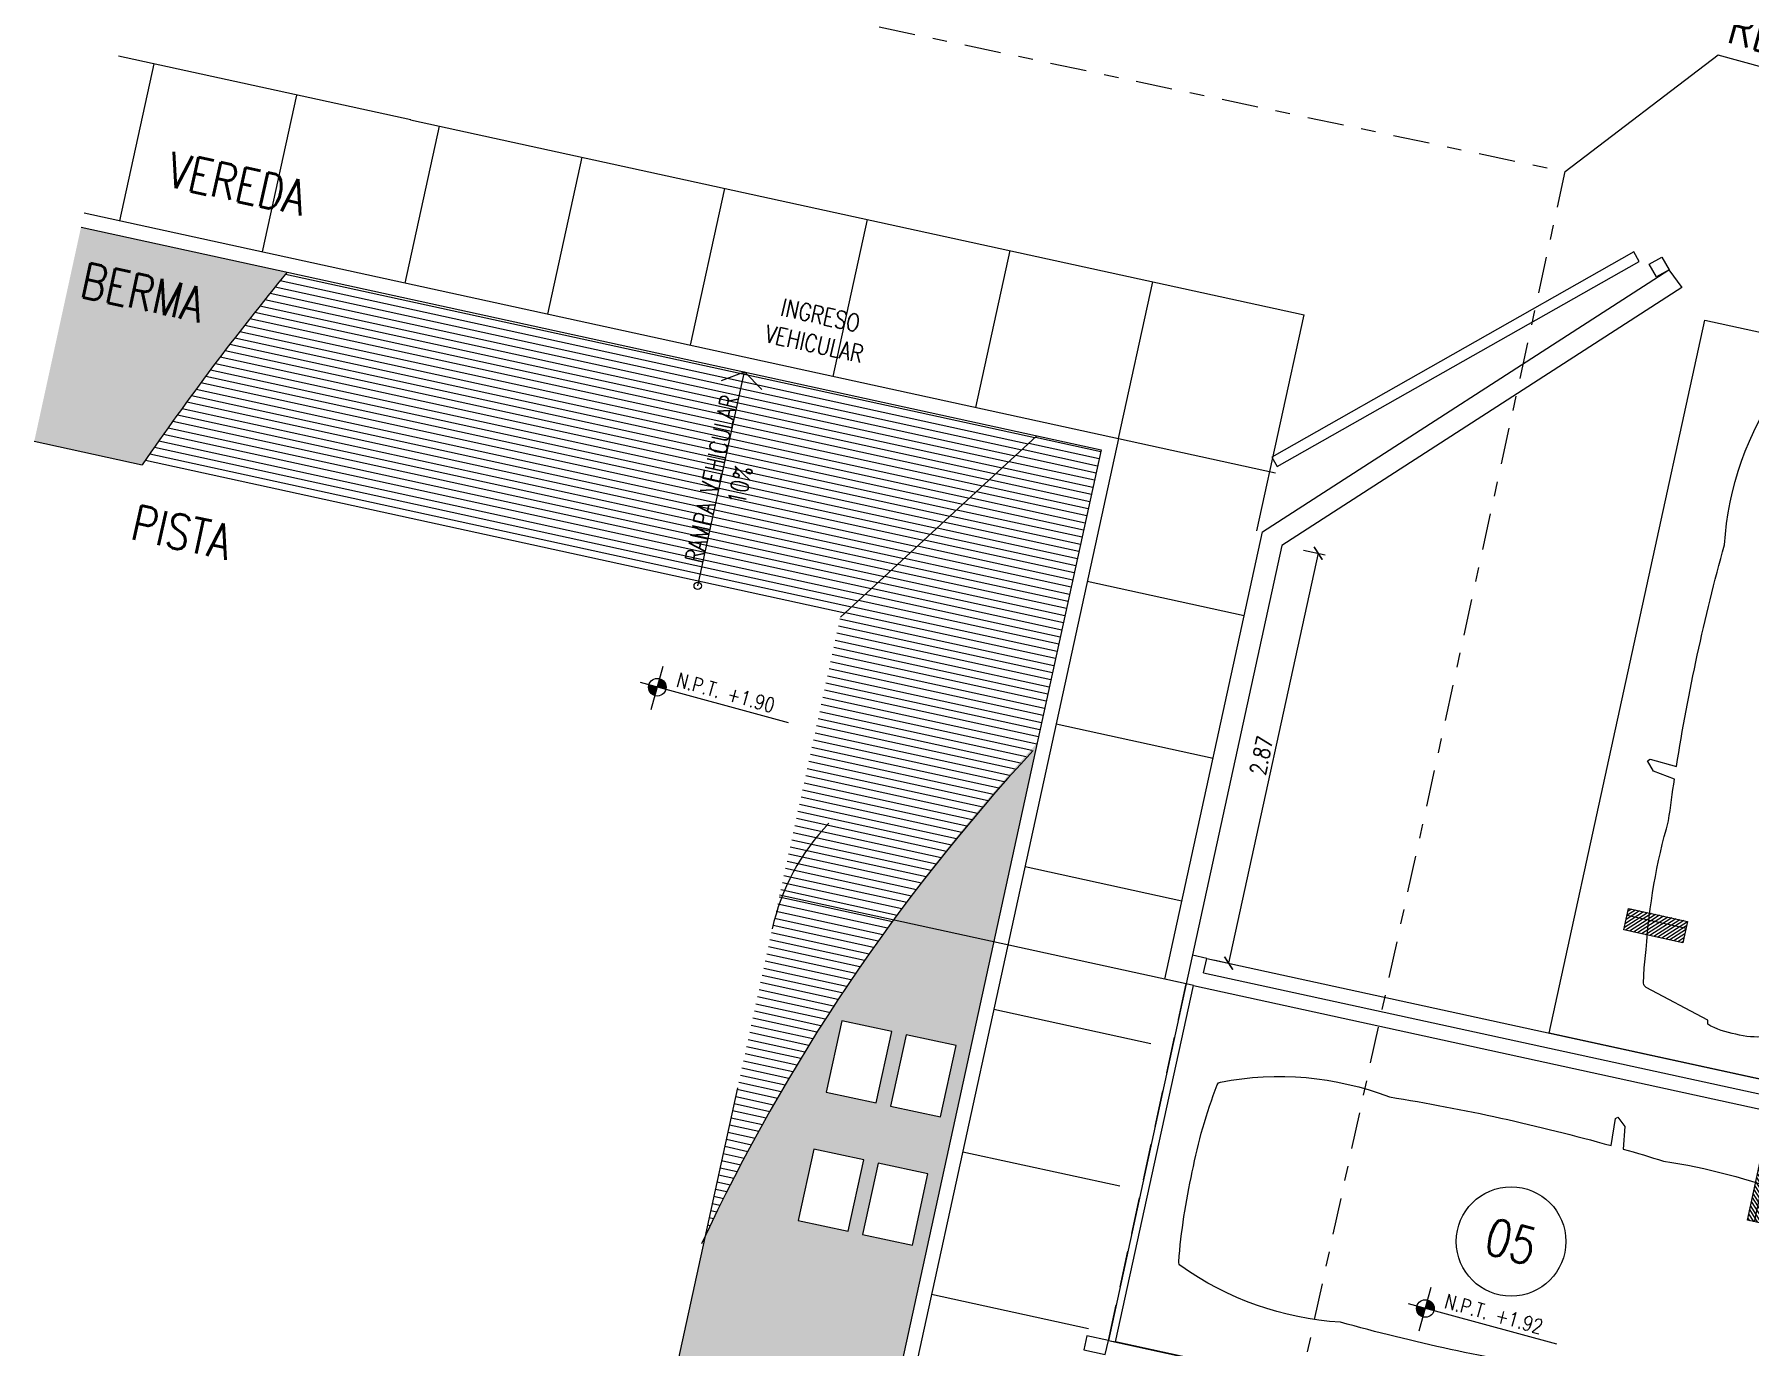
# Model space of a CAD drawing. Header units: millimetres. Extents: x 2471 to 2909, y 1327 to 1568.
# Drawn here: x 2573.81 to 2585.56, y 1368.39 to 1377.38 of the extents above; entities that cross this region are included whole.
import ezdxf
from ezdxf.enums import TextEntityAlignment as Align

# ---------------------------------------------------------------- set-up
doc = ezdxf.new("R2010")
doc.units = ezdxf.units.MM
for name, pattern in [('CONTINUO', [0]), ('HIDDEN', [0.375, 0.25, -0.125]), ('TRAZO_Y_PUNTO2', [0.5, 0.25, -0.125, 0, -0.125])]:
    doc.linetypes.add(name, pattern=pattern)
doc.layers.get('0').update_dxf_attribs({"color": 251, "lineweight": 9})
doc.layers.get('DEFPOINTS').update_dxf_attribs({"color": 251, "lineweight": 9})
for name, color, linetype, lineweight in [('0_MURO DE CERRAMIENTO PROVISIONAL', 251, 'Continuous', 13), ('A-JARDIN', 251, 'Continuous', 13), ('A-MURO BAJO', 251, 'Continuous', 13), ('A-PROYECCIONES', 251, 'HIDDEN', 13), ('A-PUERTAS', 251, 'Continuous', 13), ('A_50_TextoAmbiente', 251, 'Continuous', 13), ('A_50_TextoIndicaciones', 251, 'Continuous', 13), ('AUTOS', 251, 'Continuous', 13), ('DLP_ETAPAS', 251, 'Continuous', 13), ('MUMERACIONESTAC', 251, 'Continuous', 13), ('NIVELES-NPT', 251, 'Continuous', 13), ('PERIMETRO EXISTENTE', 251, 'CONTINUO', 13), ('REJAS', 251, 'Continuous', 13)]:
    doc.layers.add(name, color=color, linetype=linetype, lineweight=lineweight)
doc.styles.add('ROMANS', font='romans.shx', dxfattribs={"width": 0.8})
doc.dimstyles.new('COTA-75-I', dxfattribs={"dimtxt": 0.11, "dimasz": 0.075, "dimexe": 0.05, "dimexo": 0.15, "dimgap": 0.03, "dimtad": 1, "dimzin": 4, "dimdsep": 46, "dimtxsty": 'ROMANS', "dimblk": 'ARCHTICK', "dimcen": 0.09, "dimclrd": 7, "dimclre": 7, "dimclrt": 2, "dimadec": 0, "dimazin": 0, "dimtfac": 1.199999999999999, "dimtix": 1, "dimtmove": 2, "dimatfit": 3, "dimfxl": 0.05, "dimtolj": 1, "dimtzin": 4, "dimarcsym": 0})
pattern_1 = [(135, (197.3379394743751, 7.66561705954798), (-0.014142135623731, -0.014142135623731), [])]

# ---------------------------------------------------------------- blocks, each defined once
blk = doc.blocks.new('VEREDAS-EXTER_01')
at = {"layer": 'A-JARDIN'}
h = blk.add_hatch(dxfattribs=at)
h.set_pattern_fill('AR-SAND', color=256, scale=0.001)
h.set_pattern_definition([(37.49999999999999, (0, 0), (-0.00160003129598405, 0.04894132373293426), [0, -0.038608, 0, -0.04318, 0, -0.04127499999999999]), (7.499999999999991, (0, 0), (0.04495232831380028, 0.07168251005683547), [0, -0.020828, 0, -0.034798, 0, -0.01333500000000001]), (327.4999999999998, (-0.03124199924059212, 0), (0.07909923702414584, 0.000143718467854579), [0, -0.0127, 0, -0.04572, 0, -0.05969000000000001]), (317.4999999999998, (-0.03124199924059212, 0), (0.07635564524722976, 0.02229293232572163), [0, -0.006350000000000002, 0, -0.02997200000000001, 0, -0.03429000000000001])])
edge = h.paths.add_edge_path()
edge.add_line((-7.881383277708665, 18.56535946577787), (-9.323380734618027, 18.49032720622876))
edge.add_line((-9.32338073453866, 18.49032720644027), (-9.245435842456635, 16.99235371085828))
edge.add_line((-9.245435842545703, 16.99235371034592), (-8.48963214890226, 17.03168086813309))
edge.add_arc((9.669463493162766, 10.7173324264586), 19.22560144142477, 155.9077426195376, 160.8262238960002, ccw=False)
h = blk.add_hatch(dxfattribs=at)
h.set_pattern_fill('AR-SAND', color=256, scale=0.001)
h.set_pattern_definition([(37.50000000000001, (1941056.678410227, -7957883.112049119), (-0.001600031295984048, 0.04894132373293424), [0, -0.03860799999999999, 0, -0.04317999999999998, 0, -0.04127499999999999]), (7.499999999999991, (1941056.678410227, -7957883.112049119), (0.04495232831380027, 0.07168251005683544), [0, -0.020828, 0, -0.034798, 0, -0.013335]), (327.4999999999999, (1941056.647168227, -7957883.112049118), (0.0790992370241458, 0.0001437184678545755), [0, -0.0127, 0, -0.04572, 0, -0.05969]), (317.4999999999999, (1941056.647168227, -7957883.112049118), (0.0763556452472297, 0.02229293232572162), [0, -0.006350000000000001, 0, -0.029972, 0, -0.03429])])
edge = h.paths.add_edge_path()
edge.add_arc((10.18156583653763, 10.52344416640699), 13.77435103696153, 152.8596660844153, 169.855394038457)
edge.add_line((-3.377441885415465, 12.94956371560693), (-2.768308678625977, 1.242629378124194))
edge.add_line((-2.768308679107577, 1.242629379034042), (-1.270335049080842, 1.320571687397015))
edge.add_line((-1.27033504890278, 1.320571688003838), (-2.076117562709993, 16.80691010248939))
h.paths.add_polyline_path([(-2.816820955136791, 13.7219945685938), (-2.790840487927198, 13.22267000749707), (-2.441313296789303, 13.24085633270442), (-2.467293763300404, 13.74018089380115)], flags=16)
h.paths.add_polyline_path([(-2.863585795043036, 14.62077877297997), (-2.837605327833444, 14.12145421374589), (-2.48807813692838, 14.13964054081589), (-2.514058602973819, 14.63896510004997)], flags=16)
h.paths.add_polyline_path([(-2.367429248522967, 13.74537696596235), (-2.341448782011867, 13.24605240672827), (-1.99192159017548, 13.26423873379827), (-2.017902057152241, 13.7635632911697)], flags=16)
h.paths.add_polyline_path([(-2.414194088196382, 14.64416117221117), (-2.388213621452451, 14.14483661390841), (-2.038686430314556, 14.16302293818444), (-2.064666897058487, 14.66234749928117)], flags=16)
h.paths.add_polyline_path([(-2.746603330364451, 3.712120986543596), (-2.72062286362052, 3.212796428240836), (-2.371095672249794, 3.230982754379511), (-2.397076138993725, 3.730307311750948)], flags=16)
h.paths.add_polyline_path([(-2.793368169805035, 4.610905193723738), (-2.767387703526765, 4.111580634489655), (-2.41786051238887, 4.129766959697008), (-2.443840978201479, 4.629091519862413)], flags=16)
h.paths.add_polyline_path([(-2.297211623983458, 3.735503385774791), (-2.271231157472357, 3.236178825609386), (-1.921703966101632, 3.254365152679384), (-1.947684432379901, 3.753689712844789)], flags=16)
h.paths.add_polyline_path([(-2.343976463889703, 4.634287592954934), (-2.317995996680111, 4.134963033720851), (-1.968468805542216, 4.153149358928204), (-1.994449272053316, 4.652473918162286)], flags=16)
h.paths.add_polyline_path([(-1.847819917602465, 3.758885784074664), (-1.821839450858533, 3.259561226703227), (-1.472312259254977, 3.277747552841902), (-1.49829272646457, 3.777072112075984)], flags=16)
h.paths.add_polyline_path([(-1.894584757043049, 4.657669992186129), (-1.868604290531948, 4.158345431089401), (-1.519077099161223, 4.176531759090722), (-1.545057566137984, 4.675856318324804)], flags=16)
h.paths.add_polyline_path([(-2.876505663152784, 6.208743780851364), (-2.850525196408853, 5.709419223479927), (-2.500998005736619, 5.727605549618602), (-2.526978471316397, 6.226930106990039)], flags=16)
h.paths.add_polyline_path([(-2.923270502593368, 7.107527988962829), (-2.897290036082268, 6.608203427866101), (-2.547762844711542, 6.626389755867422), (-2.573743310989812, 7.125714313238859)], flags=16)
h.paths.add_polyline_path([(-2.427113957004622, 6.232126181945205), (-2.401133489795029, 5.732801621779799), (-2.051606298657134, 5.750987946987152), (-2.077586765168235, 6.25031250808388)], flags=16)
h.paths.add_polyline_path([(-2.473878796445206, 7.130910386331379), (-2.447898329468444, 6.631585828028619), (-2.09837113879621, 6.649772155098617), (-2.12435160507448, 7.1490967143327)], flags=16)
h.paths.add_polyline_path([(-1.977722250390798, 6.255508580245078), (-1.951741783879697, 5.756184021010995), (-1.60221459204331, 5.774370348080993), (-1.628195059252903, 6.273694907315075)], flags=16)
h.paths.add_polyline_path([(-2.024487090297043, 7.154292788356543), (-1.998506623553112, 6.654968227259815), (-1.648979432182387, 6.673154552467167), (-1.674959899159148, 7.172479113563895)], flags=16)
h.paths.add_polyline_path([(-3.006407995941117, 8.705366577021778), (-2.980427529430017, 8.206042017787695), (-2.63090033759363, 8.224228344857693), (-2.656880804803222, 8.723552903160453)], flags=16)
h.paths.add_polyline_path([(-3.053172835614532, 9.60415078420192), (-3.027192369103432, 9.104826224036515), (-2.677665177732706, 9.123012549243867), (-2.703645644476637, 9.622337110340595)], flags=16)
h.paths.add_polyline_path([(-2.557016290025786, 8.728748976252973), (-2.531035822583362, 8.22942441701889), (-2.181508631445467, 8.247610742226243), (-2.207489097956568, 8.74693530332297)], flags=16)
h.paths.add_polyline_path([(-2.6037811296992, 9.627533182501793), (-2.577800662256777, 9.12820862326771), (-2.228273471584544, 9.146394950337708), (-2.254253937862813, 9.645719507709146)], flags=16)
h.paths.add_polyline_path([(-2.107624583179131, 8.752131375484169), (-2.081644116668031, 8.252806816250086), (-1.732116925064474, 8.270993141457438), (-1.758097391342744, 8.770317700691521)], flags=16)
h.paths.add_polyline_path([(-2.154389422852546, 9.650915581732988), (-2.128408956341445, 9.151591021567583), (-1.778881764737889, 9.169777347706258), (-1.804862230783328, 9.669101908802986)], flags=16)
h.paths.add_polyline_path([(-3.13631032849662, 11.20198937226087), (-3.11032986221835, 10.70266481302679), (-2.760802670614794, 10.72085113823414), (-2.786783137358725, 11.22017569746822)], flags=16)
h.paths.add_polyline_path([(-3.183075168402866, 12.10077357850969), (-3.157094701658934, 11.60144901741296), (-2.807567510521039, 11.61963534448296), (-2.833547977264971, 12.11895990557969)], flags=16)
h.paths.add_polyline_path([(-2.686918621649966, 11.22537177149206), (-2.660938155138865, 10.72604721039534), (-2.311410964699462, 10.74423353839666), (-2.337391430512071, 11.24355809669942)], flags=16)
h.paths.add_polyline_path([(-2.733683461789042, 12.12415597587824), (-2.707702995743603, 11.62483141943812), (-2.358175804372877, 11.64301774464548), (-2.384156270185485, 12.14234230294824)], flags=16)
h.paths.add_polyline_path([(-2.237526915501803, 11.24875416886061), (-2.211546449456364, 10.74942961148918), (-1.862019257852808, 10.76761593762785), (-1.887999724131078, 11.26694049686193)], flags=16)
h.paths.add_polyline_path([(-2.284291755408049, 12.1475383779034), (-2.258311288664117, 11.64821381680667), (-1.908784097526222, 11.66640014387667), (-1.934764563804492, 12.16572470311075)], flags=16)
at = {"layer": 'A-MURO BAJO'}
h = blk.add_hatch(dxfattribs=at)
h.set_pattern_fill('_USER', color=252, scale=0.05000000000000002, angle=2.97861705596444, pattern_type=0)
h.set_pattern_definition([(2.978617055964451, (-3.603071786928922, 17.28594599384815), (-0.002598163064557828, 0.04993244985668108), [])])
edge = h.paths.add_edge_path()
edge.add_line((-3.603071786928922, 17.28594599384815), (-2.63243081408806, 18.83848114259247))
edge.add_line((-2.6324308142066, 18.83848114218563), (-7.881383277533452, 18.56535946591561))
edge.add_arc((10.5904600310605, 10.34690293762833), 20.2176166484019, 156.0148553216402, 160.6923650642211)
edge.add_line((-8.49005519412458, 17.03165885526687), (-3.603071786965348, 17.28594599424336))
h = blk.add_hatch(dxfattribs=at)
h.set_pattern_fill('_USER', color=252, scale=0.05000000000000002, angle=2.97861705596444, pattern_type=0)
h.set_pattern_definition([(2.9786170559644, (1941048.643883471, -7957867.388422469), (-0.002598163064557827, 0.04993244985668107), [])])
edge = h.paths.add_edge_path()
edge.add_arc((10.46405010437593, 10.47478824760765), 14.06157074782231, 162.0628731110593, 169.8528031818079, ccw=False)
edge.add_arc((11.87978130788542, 9.746529782190919), 15.63488444491115, 153.1989121400319, 161.1215596513094, ccw=False)
edge.add_line((-2.075560972327366, 16.79621299821883), (-2.183040558726019, 18.86186374048259))
edge.add_line((-2.18304055929184, 18.86186373978853), (-2.632430814414551, 18.83848114377178))
edge.add_line((-2.6324308142066, 18.83848114218563), (-3.6030717873633, 17.28594599238944))
edge.add_line((-3.603071786928922, 17.28594599384815), (-3.377575029390271, 12.95212261128406))
blk.add_line((-4.601720772916451, 17.23398250993341), (-4.679665664909407, 18.73195600509644))
at = {"color": 2}
blk.add_lwpolyline([(-4.816145408898592, 18.63330944441259), (-4.679665664909407, 18.73195600509644), (-4.533684817375615, 18.6480068732053)], dxfattribs=at)
blk.add_circle((-4.601720772916451, 17.23398250993341), 0.02500000000000001)
at = {"layer": 'A-MURO BAJO', "color": 252}
for p, q in [((-3.087020839331672, 18.91496226657182), (-3.144180689472705, 20.01347649283707)), ((-2.088371853344142, 18.96692575048655), (-2.145531703718007, 20.06543997488916)), ((-6.082967795431614, 18.75907181482762), (-6.140127646038309, 19.85758603923023)), ((-5.084318810375407, 18.81103529874235), (-5.141478660516441, 19.90954952500761)), ((-4.085669824387878, 18.86299878265709), (-4.142829674761742, 19.96151300705969)), ((-7.338504564249888, 19.79523077327758), (-9.385736670577899, 19.68870600312948)), ((-8.08026576670818, 18.65514484699816), (-8.137425617082044, 19.75365907140076)), ((-7.081616781419143, 18.70710833091289), (-7.138776631793007, 19.80562255717814)), ((-9.07891475269571, 18.60318136308342), (-9.136074602836743, 19.70169558934867)), ((-2.088371853344142, 18.96692575048655), (-0.9898581900633872, 19.02408557012677)), ((-3.603071786928922, 17.28594599384815), (-2.6324308142066, 18.83848114218563)), ((-2.036408369196579, 17.96827676519752), (-0.9378947056829929, 18.02543658670038)), ((-1.984444885980338, 16.96962777990848), (-0.8859312220010906, 17.02678760048002)), ((-1.932481401367113, 15.97097879368812), (-0.8339677378535271, 16.02813861519098)), ((-1.88051791745238, 14.97232980839908), (-0.7820042541716248, 15.02948962897062)), ((-1.828554433537647, 13.9736808212474), (-0.7300407700240612, 14.03084064368159)), ((-1.776590949622914, 12.97503183595836), (-0.6780772858764976, 13.0321916565299))]:
    blk.add_line(p, q, dxfattribs=at)
blk.add_lwpolyline([(-9.328577083069831, 18.59019210655242), (-2.088371853344142, 18.96692575048655), (-1.108116294024512, 0.1273889355361462), (-2.60436760308221, 0.04953624494373798, 0.3792117562180499), (0.1847962737083435, -2.598275348544121), (0.1847962734755129, -1.100000000558794)], format="xyb", dxfattribs=at)
at = {"layer": 'A-MURO BAJO', "color": 4}
blk.add_lwpolyline([(-9.32338073453866, 18.49032720644027), (-2.183040600037202, 18.86186451558024), (-1.21317735617049, 0.2220576917752624), (-2.711150986608118, 0.1441153828054667, 0.3990682011792394), (0.2847962740343064, -2.700000000186265), (0.2847962738014758, -1.20000000204891), (34.8277420764789, -1.200000000186265)], format="xyb", dxfattribs=at)
at = {"layer": 'A-MURO BAJO', "color": 252}
for points in [[(-9.245435842545703, 16.99235371034592), (-8.489632148295641, 17.03168086800724)], [(-3.431557511445135, 13.98961221706122), (-2.768308679107577, 1.242629379034042)]]:
    blk.add_lwpolyline(points, dxfattribs=at)
at = {"layer": 'A-MURO BAJO', "color": 4}
for points in [[(-2.863585795043036, 14.62077877297997), (-2.837605327833444, 14.12145421374589), (-2.48807813692838, 14.13964054081589), (-2.514058602973819, 14.63896510004997)], [(-2.414194088196382, 14.64416117221117), (-2.388213621452451, 14.14483661390841), (-2.038686430314556, 14.16302293818444), (-2.064666897058487, 14.66234749928117)], [(-2.367429248522967, 13.74537696596235), (-2.341448782011867, 13.24605240672827), (-1.99192159017548, 13.26423873379827), (-2.017902057152241, 13.7635632911697)], [(-2.816820955136791, 13.7219945685938), (-2.790840487927198, 13.22267000749707), (-2.441313296789303, 13.24085633270442), (-2.467293763300404, 13.74018089380115)]]:
    blk.add_lwpolyline(points, close=True, dxfattribs=at)
at = {"layer": 'A-MURO BAJO', "color": 252}
for centre, radius, start, end in [((10.37605170742609, 10.43710326403379), 19.98505644599185, 156.0012508003382, 160.7327157491949), ((9.652142085367814, 10.64874576311558, -2.820481081678851e-06), 13.23174489597872, 152.5361754726133, 170.2389208363658), ((-1.991432839306071, 15.1793539552018), 1.5, 151.1901591034165, 182.9785182069279)]:
    blk.add_arc(centre, radius, start, end, dxfattribs=at)
at = {"layer": 'A_50_TextoIndicaciones', "color": 2, "attachment_point": 2, "style": 'ROMANS'}
for s, insert, char_height, width, rotation in [('\\pxql;VEREDA', (-8.388126865029335, 19.17932911030948), 0.2400000000000001, 0.9349605902529888, 2.97862983277961), ('\\pxqc;RAMPA VEHICULAR\\P\\pt8;10%', (-4.763251825701445, 17.96341986116022), 0.12, 1.308628571428572, 92.97861705596443), ('\\pxql;BERMA', (-8.76083911024034, 18.2930713435635), 0.2400000000000001, 0.9349605902529888, 2.97862983277961), ('\\pxql;PISTA', (-7.987410765374079, 16.7822914198041), 0.2400000000000001, 0.9349605902529888, 2.97862983277961)]:
    blk.add_mtext(s, dxfattribs=dict(at, insert=insert, char_height=char_height, width=width, rotation=rotation))
blk = doc.blocks.new('NPT')
at = {"layer": 'NIVELES-NPT'}
h = blk.add_hatch(color=256, dxfattribs=at)
h.paths.add_polyline_path([(0, -0.0613262704653153), (0, 0), (-0.0602854464600569, 0, 0.0042792132716365), (-0.0602942788464134, -0.0010319916191293, 0.4142135623729712)])
h.paths.add_polyline_path([(0, 0), (0.0602854464600569, 0, 0.4092090227639318), (0, 0.0592622872270567)])
blk.add_line((0.9320041173916704, 0), (-0.1193010463946393, 0), dxfattribs=at)
blk.add_lwpolyline([(0, -0.1597670624796592), (0, 0.149364873615923)], dxfattribs=at)
at = {"layer": 'NIVELES-NPT', "linetype": 'Continuous'}
blk.add_circle((0, -0.0010319916191293), 0.0602942788463125, dxfattribs=at)
at = {"layer": 'NIVELES-NPT', "style": 'ROMANS', "width": 0.8}
blk.add_attdef('N.P.T.±0.00', (0.1175420202139321, 0.0358007524059758), '', height=0.1, dxfattribs=at)
blk = doc.blocks.new('*U852')
at = {"ltscale": 0.5}
h = blk.add_hatch(dxfattribs=at)
h.set_pattern_fill('_USER', color=41, scale=0.02, angle=135, style=0, pattern_type=0)
h.set_pattern_definition(pattern_1)
h.paths.add_polyline_path([(0.3499999999064585, 4.049999999627471), (0.7625640894864318, 4.049999999627471), (0.7625640894864318, 4.199999998137354), (0.3499999999064585, 4.200000000000001)])
edge = h.paths.add_edge_path(flags=17)
edge.add_line((0.3499999999064585, 4.096893799304963), (0.7625640894864318, 4.096893797442317))
h = blk.add_hatch(dxfattribs=at)
h.set_pattern_fill('_USER', color=41, scale=0.02, angle=135, style=0, pattern_type=0)
h.set_pattern_definition(pattern_1)
h.paths.add_polyline_path([(2.149999999894817, 4.049999999627471), (1.737435910314842, 4.049999999627471), (1.737435910314842, 4.200000000000001), (2.149999999894817, 4.200000000000001)])
edge = h.paths.add_edge_path(flags=17)
edge.add_line((2.149999999894817, 4.096893799304963), (1.737435910314842, 4.096893799304963))
at = {"color": 7, "ltscale": 0.5}
for p, q in [((0.3499999999064582, 4.096893799304963), (0.7625640894864316, 4.096893797442318)), ((2.149999999894817, 4.096893799304963), (1.737435910314842, 4.096893799304963))]:
    blk.add_line(p, q, dxfattribs=at)
at = {"ltscale": 0.5}
blk.add_lwpolyline([(0, 0), (2.499999999999998, 0), (2.499999999999998, 5.000000000000001), (0, 5.000000000000001)], close=True, dxfattribs=at)
at = {"color": 7, "ltscale": 0.5}
blk.add_lwpolyline([(2.037528844945795, 3.028522202071265), (2.224826331529357, 3.017961387783316), (2.238677233038061, 3.033225936144618), (2.185582110820858, 3.092103478759553), (2.03223890537776, 3.114782713422947, 0.005253419644038889), (2.010610162169648, 3.403024230234966, 0.05323468880448375), (1.972881289012319, 4.298445265069629), (1.959960859082229, 4.423920004889395), (1.940709687699154, 4.525403541773585), (1.936232188128606, 4.534997764310868, 0.2186562557100147), (1.917137849190794, 4.551199094653156), (1.455784301436097, 4.68041331440213), (1.452100344206069, 4.707649311509477, 0.09155394760763061), (1.249999999999963, 4.734330136008744, 0.09162043732155131), (1.047899655811079, 4.708804217427994), (1.044215698365177, 4.681568217724587), (0.5828621506158747, 4.552353999814748, 0.2186562552153479), (0.5637678116788718, 4.536152669489409), (0.5592903121021207, 4.526558446958687), (0.5400391407772529, 4.4250749100745), (0.5271187106999162, 4.299600172615821, 0.05323468880111815), (0.4893898377046424, 3.404179129908862, 0.005253420110187526), (0.4677610936803374, 3.115937606692341), (0.314417888980415, 3.093258382082013), (0.261322766821422, 3.034380841329721), (0.2751736682137105, 3.01911629296842), (0.4624711549047331, 3.029677107255861, 0.02826491459471849), (0.4599966653126992, 1.475695204805616, 0.1399238157925407), (0.6046126963907203, 0.324876973164095, 0.2721479777528903), (0.6285017503985387, 0.3060667694362756, 0.035352843949907), (1.25000000000027, 0.2656698639912349, 0.0456386399384704), (1.869188438492291, 0.3049118635303407, 0.2721479761988349), (1.893077493167713, 0.3237220675503025, 0.1398888083936435), (2.04000333514385, 1.474540296761161, 0.02826491464424222)], format="xyb", close=True, dxfattribs=at)
for points in [[(0.3499999999064582, 4.200000000000001), (0.3499999999064582, 4.049999999627471), (0.7625640894864316, 4.049999999627471), (0.7625640894864316, 4.199999998137354)], [(1.737435910314842, 4.200000000000001), (1.737435910314842, 4.049999999627471), (2.149999999894817, 4.049999999627471), (2.149999999894817, 4.200000000000001)]]:
    blk.add_lwpolyline(points, close=True, dxfattribs=at)
blk = doc.blocks.new('_ArchTick')
at = {"color": 0, "linetype": 'ByBlock', "const_width": 0.15}
blk.add_lwpolyline([(-0.5, -0.5), (0.5, 0.5)], dxfattribs=at)
blk = doc.blocks.new('*D809')
at = {"color": 7, "lineweight": -2, "transparency": 16777216}
for p, q in [((14.28067627999208, 23.64337665980806), (14.43424701475366, 23.65136662732914)), ((14.38431455031416, 23.64876874453762), (14.53367518307089, 20.7779908525888)), ((14.43003691274881, 20.77259876785924), (14.58360764751038, 20.78058873538032))]:
    blk.add_line(p, q, dxfattribs=at)
at = {"layer": 'DEFPOINTS', "color": 0, "transparency": 16777216}
for p in [(14.1308788866736, 23.63558301143348), (14.28023951943032, 20.76480511948466), (14.53367518307089, 20.77799085258879)]:
    blk.add_point(p, dxfattribs=at)
at = {"color": 7, "lineweight": -2, "transparency": 16777216, "xscale": 0.075, "yscale": 0.075, "zscale": 0.075}
for p, rotation in [((14.38431455031416, 23.64876874453762), 92.97829545228655), ((14.53367518307089, 20.7779908525888), 272.9782954522865)]:
    blk.add_blockref('_ArchTick', p, dxfattribs=dict(at, rotation=rotation))
at = {"color": 2, "transparency": 16777216, "insert": (14.37410967714538, 22.20896339781761), "char_height": 0.11, "attachment_point": 5, "rotation": 92.97829545228656, "style": 'ROMANS'}
blk.add_mtext('\\A1;2.87', dxfattribs=at)
blk = doc.blocks.new('terraza esquina')
at = {"layer": 'PERIMETRO EXISTENTE', "color": 10, "linetype": 'TRAZO_Y_PUNTO2'}
blk.add_lwpolyline([(7.540930002690146, 26.15751816931066), (15.32760777234984, 26.61634056695627), (16.37021849396311, 6.57840403884299), (60.2718998446143, 6.578404038773982)], dxfattribs=at)
blk = doc.blocks.new('PLAN_ETAPA-01_modificacion ingreso')
at = {"color": 3}
for points in [[(16.30643996456638, 26.06163364928216), (14.1308788866736, 23.63558301143348), (14.29064928577282, 20.5650800364092), (14.14083968964405, 20.55728526320308), (13.97790548577905, 23.68871541600674), (16.18911492847838, 26.15474550519139)], [(14.42573993443511, 17.96859466750175), (14.42053504963405, 18.06845998950303), (14.27073776326142, 18.06065716780722), (14.27594264899381, 17.96079184487462)]]:
    blk.add_lwpolyline(points, close=True, dxfattribs=at)
at = {"layer": 'A-MURO BAJO'}
for p, q in [((14.38012141245417, 20.77000741660595), (19.34630981250666, 21.02840426471084)), ((14.3853177591227, 20.67014251742512), (19.34890961507335, 20.92840426415205)), ((14.3853177591227, 20.67014251742512), (14.38012141245417, 20.77000741660595))]:
    blk.add_line(p, q, dxfattribs=at)
at = {"layer": 'A-MURO BAJO', "color": 4}
for p, q in [((14.38012204319239, 20.77000196371228), (14.28025714517571, 20.76480560563505)), ((14.42053486849181, 18.06845636945218), (19.97397899697535, 18.35741044394672))]:
    blk.add_line(p, q, dxfattribs=at)
at = {"layer": 'A-PROYECCIONES'}
blk.add_lwpolyline([(14.42053958098404, 18.0684580784291), (14.29063957603648, 20.56507953628898)], dxfattribs=at)
at = {"layer": 'A-PUERTAS'}
blk.add_lwpolyline([(15.97810175456107, 26.1566444998607), (15.92522706650198, 26.20983639545739), (13.90393490041606, 24.20059827342629), (13.95680958824232, 24.14740637876093)], close=True, dxfattribs=at)
at = {"layer": 'A-PUERTAS', "color": 6}
blk.add_lwpolyline([(16.04884817986749, 26.15639882627875), (16.11977001535706, 26.2268977118656), (16.19026890327223, 26.15597588382661), (16.11934707174078, 26.08547699358314)], close=True, dxfattribs=at)
at = {"layer": 'A_50_TextoIndicaciones', "color": 7}
blk.add_lwpolyline([(17.43103631818667, 27.66208275221288), (16.12646991503425, 27.66208275221288), (15.32760777161457, 26.6163405617699)], dxfattribs=at)
at = {"layer": 'MUMERACIONESTAC', "color": 2, "linetype": 'Continuous'}
blk.add_circle((16.90214776806533, 19.44927247706801), 0.375, dxfattribs=at)
at = {"layer": 'REJAS'}
blk.add_lwpolyline([(14.42053486849181, 18.06845636945218), (14.47046717302874, 18.07105733454227), (14.34056499274448, 20.56767720729113), (14.29063253500499, 20.56507916748524)], close=True, dxfattribs=at)
at = {"layer": 'AUTOS'}
for p, xscale, rotation in [((16.51706130965613, 25.88795962743461), -1.000000000000005, 182.9786298328019), ((14.47047619754449, 18.07105637155473), -1, 272.9784834801275)]:
    blk.add_blockref('*U852', p, dxfattribs=dict(at, xscale=xscale, rotation=rotation))
at = {"layer": 'NIVELES-NPT'}
for p, values in [((10.26097778882831, 21.57103569898754), {'N.P.T.±0.00': 'N.P.T. +1.90'}), ((16.45719033596106, 18.85265049804002), {'N.P.T.±0.00': 'N.P.T. +1.92'})]:
    blk.add_blockref('NPT', p, dxfattribs=at).add_auto_attribs(values)
at = {"layer": 'A_50_TextoAmbiente', "color": 3, "linetype": 'ByBlock', "style": 'ROMANS', "text_generation_flag": 6, "width": 0.8}
for s, p in [('INGRESO', (10.6700885926839, 24.26296847779304)), ('VEHICULAR', (10.68048090417869, 24.06323865614831))]:
    blk.add_text(s, height=0.1199999991804365, rotation=182.9785195959017, dxfattribs=at).set_placement(p, align=Align.CENTER)
at = {"layer": 'A_50_TextoIndicaciones', "linetype": 'Continuous', "insert": (16.15168290166184, 28.6439015744254), "char_height": 0.240000000000001, "attachment_point": 1, "line_spacing_factor": 0.8, "style": 'ROMANS'}
blk.add_mtext_dynamic_manual_height_columns('LINEA DE RETIRO', width=0.6549142857142856, gutter_width=15.00000000000001, heights=[0], dxfattribs=at)
at = {"layer": 'MUMERACIONESTAC', "linetype": 'Continuous', "style": 'ROMANS', "width": 0.8}
blk.add_text('05', height=0.25, rotation=4.412942534062054e-05, dxfattribs=at).set_placement((16.90214776806533, 19.44927247706801), align=Align.MIDDLE_CENTER)
dim = blk.add_aligned_dim(p1=(14.1308788866736, 23.63558301143348), p2=(14.28023951943032, 20.76480511948466), distance=0.25377844503115177, dimstyle='COTA-75-I')
dim.commit()
dim.dimension.update_dxf_attribs({"geometry": '*D809', "text_midpoint": (14.37410967714538, 22.20896339781761)})

msp = doc.modelspace()

# ---------------------------------------------------------------- block references
at = {"rotation": 344.7077915635685}
msp.add_blockref('VEREDAS-EXTER_01', (2578.248147663041, 1355.761773037543, 1.41023764643998e-06), dxfattribs=at)

# ---------------------------------------------------------------- next in the draw order: block references
msp.add_blockref('PLAN_ETAPA-01_modificacion ingreso', (2562.491719732781, 1354.805127227498, 1.36852635133998e-06), dxfattribs=at)

# ---------------------------------------------------------------- next in the draw order: linework, layer by layer
at = {"layer": '0_MURO DE CERRAMIENTO PROVISIONAL', "color": 251, "true_color": 0x636466}
msp.add_line((2582.184188134495, 1373.976889638049, 1.36852635133998e-06), (2582.507138608365, 1375.45636498258, 1.224735770799512e-06), dxfattribs=at)
at = {"layer": '0_MURO DE CERRAMIENTO PROVISIONAL'}
msp.add_line((2581.700240650498, 1370.873026389447, 1.36852635133998e-06), (2578.915813215651, 1371.480826725071, 1.410237473464804e-06), dxfattribs=at)
at = {"layer": 'DLP_ETAPAS', "color": 251, "true_color": 0x636466}
msp.add_line((2576.387494648071, 1376.79220469371, -8.087886271823663e-07), (2582.507138608336, 1375.456364980718, 1.224735770828955e-06), dxfattribs=at)

# ---------------------------------------------------------------- next in the draw order: block references
at = {"rotation": 344.7077919424826}
msp.add_blockref('terraza esquina', (2562.488967396457, 1354.806014651251, -8.087886271823663e-07), dxfattribs=at)

doc.saveas('drawing.dxf')
